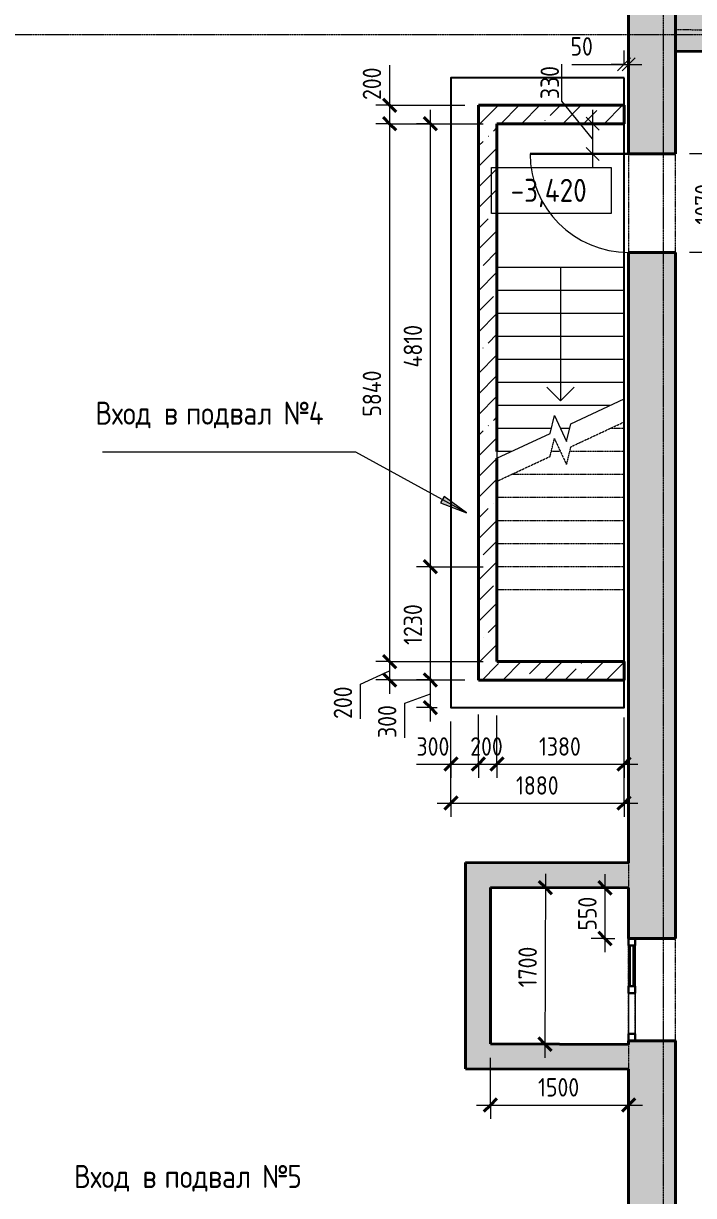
# Model space of a CAD drawing. Header units: millimetres. Extents: x -11886 to 71589, y -4690 to 48120.
# Drawn here: x 39464 to 46738, y 24251 to 36978 of the extents above; entities that cross this region are included whole.
import ezdxf

# ---------------------------------------------------------------- set-up
doc = ezdxf.new("R2010")
doc.units = ezdxf.units.MM
doc.linetypes.add('ADSK_Линия сетки', pattern=[25, 20, -2.5, 0, -2.5])
doc.linetypes.add('ADSK_Сверху', pattern=[4.5, 3, -1.5])
for name, color, linetype, lineweight in [('Аннотация', 7, 'Continuous', 20), ('Витраж', 7, 'Continuous', 18), ('Двери', 7, 'Continuous', 18), ('Лестницы', 7, 'Continuous', 18), ('Оси', 7, 'Continuous', 9), ('Отметки', 7, 'Continuous', 9), ('Панели витража', 7, 'Continuous', 18), ('Размеры', 7, 'Continuous', 9), ('Размеры-100', 7, 'Continuous', 9), ('Стены внутренние', 250, 'Continuous', 18), ('Стены наружные', 250, 'Continuous', 18), ('Стрелки вверх', 7, 'Continuous', 18)]:
    doc.layers.add(name, color=color, linetype=linetype, lineweight=lineweight)
doc.layers.add('Линии', color=7, linetype='Continuous', lineweight=9, true_color=0x00a600)
doc.styles.add('GOST Common_1', font='GOST_Common.ttf', dxfattribs={"width": 0.9, "height": 250})
doc.styles.add('GOST Common_2', font='GOST_Common.ttf', dxfattribs={"width": 0.9, "height": 200})
doc.dimstyles.new('ADSK_Основной_2_мм_Округление_до_1_мм', dxfattribs={"dimscale": 304.8, "dimtxt": 201.142999, "dimasz": 0.463911, "dimexe": 0.492126, "dimexo": 0.492126, "dimgap": 0.098425, "dimtad": 1, "dimdec": 0, "dimdsep": 46, "dimtxsty": 'GOST Common_2', "dimblk1": 'OBLIQUE', "dimblk2": 'OBLIQUE', "dimsah": 1, "dimcen": 0.09, "dimdle": 0.492126, "dimazin": 2, "dimtfac": 1, "dimtdec": 4, "dimtix": 1, "dimtmove": 0, "dimatfit": 3, "dimfxl": 1, "dimtvp": 1, "dimtolj": 1, "dimtzin": 0, "dimlwd": 20, "dimlwe": 20, "dimarcsym": 2})
doc.dimstyles.new('ADSK_Основной_2_мм_Округление_до_1_мм_1', dxfattribs={"dimscale": 304.8, "dimtxt": 201.142999, "dimasz": 0.463911, "dimexe": 0.492126, "dimexo": 0.492126, "dimgap": 0.098425, "dimtad": 1, "dimdec": 0, "dimdsep": 46, "dimtxsty": 'GOST Common_2', "dimblk1": 'OBLIQUE', "dimblk2": 'OBLIQUE', "dimsah": 1, "dimcen": 0.09, "dimdle": 0.492126, "dimazin": 2, "dimtfac": 1, "dimtdec": 4, "dimtix": 1, "dimtmove": 1, "dimatfit": 3, "dimfxl": 1, "dimtvp": 1, "dimtolj": 1, "dimtzin": 0, "dimlwd": 20, "dimlwe": 20, "dimarcsym": 2})
pattern_1 = [(45, (0, 0), (-224.5064, 224.5064), []), (45, (224.5, 0), (-224.5064, 224.5064), [396.875, -79.375, 3.353, -76.022])]

# ---------------------------------------------------------------- blocks, each defined once
blk = doc.blocks.new('Прямоугольный импост - 70х20_56мм-1423958-00 План подвала кладочный')
at = {"layer": 'Витраж', "color": 253, "linetype": 'ADSK_Сверху', "true_color": 0xaaaaaa}
for p, q in [((46103, 27042), (46033, 27042)), ((46033, 26487), (46033, 27042)), ((46103, 26487), (46103, 27042))]:
    blk.add_line(p, q, dxfattribs=at)
blk = doc.blocks.new('Прямоугольный импост - 70х20_56мм-1423960-00 План подвала кладочный')
at = {"layer": 'Витраж', "color": 253, "linetype": 'ADSK_Сверху', "true_color": 0xaaaaaa}
for p, q in [((46033, 25932), (46033, 26487)), ((46103, 25932), (46103, 26487)), ((46033, 25932), (46103, 25932))]:
    blk.add_line(p, q, dxfattribs=at)
blk = doc.blocks.new('Прямоугольный импост - 70х40_56мм-1423959-00 План подвала кладочный')
at = {"layer": 'Витраж'}
for p, q in [((46033, 26449), (46033, 26008)), ((46103, 26449), (46103, 26008))]:
    blk.add_line(p, q, dxfattribs=at)
blk = doc.blocks.new('Прямоугольный импост - 70х20_56мм-1423080-00 План подвала кладочный')
at = {"layer": 'Витраж', "lineweight": 30}
for p, q in [((-76, 35), (0, 35)), ((-76, -35), (-76, 35)), ((0, 35), (0, -35)), ((0, -35), (-76, -35))]:
    blk.add_line(p, q, dxfattribs=at)
blk = doc.blocks.new('Прямоугольный импост - 70х20_56мм-1423081-00 План подвала кладочный')
at = {"layer": 'Витраж', "lineweight": 30}
for p, q in [((0, 35), (-76, 35)), ((-76, 35), (-76, -35)), ((0, -35), (0, 35)), ((-76, -35), (0, -35))]:
    blk.add_line(p, q, dxfattribs=at)
blk = doc.blocks.new('Системная панель - _AR_Стекло_40мм_привязка по центру-1423963-00 План подвала кладочный')
at = {"layer": 'Панели витража', "lineweight": 30}
for p, q in [((220.5, 20), (-220.5, 20)), ((-220.5, 20), (-220.5, -20)), ((220.5, -20), (220.5, 20)), ((-220.5, -20), (220.5, -20))]:
    blk.add_line(p, q, dxfattribs=at)
blk = doc.blocks.new('Прямоугольный импост - 70х40_56мм-1423961-00 План подвала кладочный')
at = {"layer": 'Витраж'}
for p, q in [((46033, 26966), (46033, 26525)), ((46103, 26966), (46103, 26525))]:
    blk.add_line(p, q, dxfattribs=at)
blk = doc.blocks.new('Прямоугольный импост - 70х76мм-1423078-00 План подвала кладочный')
at = {"layer": 'Витраж', "lineweight": 30}
for p, q in [((-38, 35), (38, 35)), ((-38, -35), (-38, 35)), ((38, 35), (38, -35)), ((38, -35), (-38, -35))]:
    blk.add_line(p, q, dxfattribs=at)
blk = doc.blocks.new('AC_Дверь_Однопольная - ДН-12л 1070х2100h 2-2609814-00 План подвала кладочный')
at = {"layer": 'Двери', "lineweight": 30}
blk.add_line((535, 255), (535, 1325), dxfattribs=at)
at = {"layer": 'Двери'}
blk.add_arc((535, 255), 1070, 90, 180, dxfattribs=at)
blk = doc.blocks.new('DIMBLOCK69-00 План подвала кладочный')
at = {"layer": 'Размеры-100', "lineweight": 20, "transparency": 16777216}
for p, q in [((44404, 28935), (44404, 29474)), ((44104, 28935), (44104, 29399)), ((43731, 28935), (44110, 28935)), ((43954, 28935), (44404, 28935)), ((44104, 28935), (44104, 28785)), ((44110, 28935), (44254, 28935)), ((44404, 28935), (44404, 28785))]:
    blk.add_line(p, q, dxfattribs=at)
at = {"layer": 'Размеры-100', "lineweight": 40, "transparency": 16777216}
for p, q in [((44104, 28935), (44033, 28865)), ((44104, 28935), (44174, 29006)), ((44404, 28935), (44333, 28865)), ((44404, 28935), (44474, 29006))]:
    blk.add_line(p, q, dxfattribs=at)
at = {"layer": 'Размеры-100', "color": 0, "lineweight": 20, "transparency": 16777216, "insert": (43731, 29227), "char_height": 200, "width": 454.11, "attachment_point": 1, "line_spacing_factor": 1.022761, "style": 'GOST Common_2'}
blk.add_mtext('300', dxfattribs=at)
blk = doc.blocks.new('_Oblique')
at = {"color": 0, "linetype": 'ByBlock', "lineweight": -2}
blk.add_line((-0.5, -0.5), (0.5, 0.5), dxfattribs=at)
blk = doc.blocks.new('DIMBLOCK70-00 План подвала кладочный')
at = {"layer": 'Размеры-100', "lineweight": 20, "transparency": 16777216}
for p, q in [((44404, 28935), (44404, 29474)), ((44604, 28935), (44604, 29463)), ((44404, 28935), (44604, 28935)), ((44404, 28935), (44404, 28785)), ((44604, 28935), (44604, 28785))]:
    blk.add_line(p, q, dxfattribs=at)
at = {"layer": 'Размеры-100', "lineweight": 40, "transparency": 16777216}
for p, q in [((44404, 28935), (44333, 28865)), ((44404, 28935), (44474, 29006)), ((44604, 28935), (44533, 28865)), ((44604, 28935), (44674, 29006))]:
    blk.add_line(p, q, dxfattribs=at)
at = {"layer": 'Размеры-100', "color": 0, "lineweight": 20, "transparency": 16777216, "insert": (44314, 29227), "char_height": 200, "width": 454.11, "attachment_point": 1, "line_spacing_factor": 1.022761, "style": 'GOST Common_2'}
blk.add_mtext('200', dxfattribs=at)
blk = doc.blocks.new('DIMBLOCK71-00 План подвала кладочный')
at = {"layer": 'Размеры-100', "lineweight": 20, "transparency": 16777216}
for p, q in [((44604, 28935), (44604, 29463)), ((45984, 28935), (45984, 29442)), ((44604, 28935), (46134, 28935)), ((44604, 28935), (44604, 28785)), ((45984, 28935), (45984, 28785))]:
    blk.add_line(p, q, dxfattribs=at)
at = {"layer": 'Размеры-100', "lineweight": 40, "transparency": 16777216}
for p, q in [((44604, 28935), (44533, 28865)), ((44604, 28935), (44674, 29006)), ((45984, 28935), (45913, 28865)), ((45984, 28935), (46054, 29006))]:
    blk.add_line(p, q, dxfattribs=at)
at = {"layer": 'Размеры-100', "color": 0, "lineweight": 20, "transparency": 16777216, "insert": (45060, 29227), "char_height": 200, "width": 560.47, "attachment_point": 1, "line_spacing_factor": 1.022761, "style": 'GOST Common_2'}
blk.add_mtext('1380', dxfattribs=at)
blk = doc.blocks.new('DIMBLOCK72-00 План подвала кладочный')
at = {"layer": 'Размеры-100', "lineweight": 20, "transparency": 16777216}
for p, q in [((43438, 36526), (43438, 36147)), ((43438, 36239), (43438, 35889)), ((43438, 36147), (43438, 35989)), ((43438, 36089), (43288, 36089)), ((43438, 36089), (44254, 36089)), ((43438, 35889), (43288, 35889)), ((43438, 35889), (44454, 35889))]:
    blk.add_line(p, q, dxfattribs=at)
at = {"layer": 'Размеры-100', "lineweight": 40, "transparency": 16777216}
for p, q in [((43438, 36089), (43367, 36159)), ((43438, 36089), (43509, 36018)), ((43438, 35889), (43367, 35959)), ((43438, 35889), (43509, 35818))]:
    blk.add_line(p, q, dxfattribs=at)
at = {"layer": 'Размеры-100', "color": 0, "lineweight": 20, "transparency": 16777216, "insert": (43147, 36147), "char_height": 200, "width": 454.11, "attachment_point": 1, "rotation": 90, "line_spacing_factor": 1.022761, "style": 'GOST Common_2'}
blk.add_mtext('200', dxfattribs=at)
blk = doc.blocks.new('DIMBLOCK73-00 План подвала кладочный')
at = {"layer": 'Размеры-100', "lineweight": 40, "transparency": 16777216}
for p, q in [((43438, 35889), (43367, 35959)), ((43438, 35889), (43509, 35818)), ((43438, 30049), (43367, 30119)), ((43438, 30049), (43509, 29978))]:
    blk.add_line(p, q, dxfattribs=at)
at = {"layer": 'Размеры-100', "lineweight": 20, "transparency": 16777216}
for p, q in [((43438, 35889), (43288, 35889)), ((43438, 35889), (43438, 30049)), ((43438, 35889), (44454, 35889)), ((43438, 30049), (43288, 30049)), ((43438, 30049), (44454, 30049))]:
    blk.add_line(p, q, dxfattribs=at)
at = {"layer": 'Размеры-100', "color": 0, "lineweight": 20, "transparency": 16777216, "insert": (43147, 32708), "char_height": 200, "width": 625.93, "attachment_point": 1, "rotation": 90, "line_spacing_factor": 1.022761, "style": 'GOST Common_2'}
blk.add_mtext('5840', dxfattribs=at)
blk = doc.blocks.new('DIMBLOCK74-00 План подвала кладочный')
at = {"layer": 'Размеры-100', "lineweight": 20, "transparency": 16777216}
for p, q in [((43438, 30049), (43288, 30049)), ((43438, 30049), (43438, 29699)), ((43438, 30049), (44454, 30049)), ((43124, 29804), (43438, 29949)), ((43124, 29426), (43124, 29804)), ((43438, 29849), (43288, 29849)), ((43438, 29849), (44254, 29849))]:
    blk.add_line(p, q, dxfattribs=at)
at = {"layer": 'Размеры-100', "lineweight": 40, "transparency": 16777216}
for p, q in [((43438, 30049), (43367, 30119)), ((43438, 30049), (43509, 29978)), ((43438, 29849), (43367, 29919)), ((43438, 29849), (43509, 29778))]:
    blk.add_line(p, q, dxfattribs=at)
at = {"layer": 'Размеры-100', "color": 0, "lineweight": 20, "transparency": 16777216, "insert": (42832, 29426), "char_height": 200, "width": 454.11, "attachment_point": 1, "rotation": 90, "line_spacing_factor": 1.022761, "style": 'GOST Common_2'}
blk.add_mtext('200', dxfattribs=at)
blk = doc.blocks.new('DIMBLOCK75-00 План подвала кладочный')
at = {"layer": 'Размеры-100', "lineweight": 40, "transparency": 16777216}
for p, q in [((43882, 29849), (43812, 29919)), ((43882, 29849), (43953, 29778)), ((43882, 29549), (43812, 29619)), ((43882, 29549), (43953, 29478))]:
    blk.add_line(p, q, dxfattribs=at)
at = {"layer": 'Размеры-100', "lineweight": 20, "transparency": 16777216}
for p, q in [((43882, 29849), (43732, 29849)), ((43882, 29399), (43882, 29849)), ((43882, 29849), (44254, 29849)), ((43603, 29598), (43882, 29699)), ((43603, 29220), (43603, 29598)), ((43882, 29549), (43732, 29549)), ((43882, 29549), (43954, 29549))]:
    blk.add_line(p, q, dxfattribs=at)
at = {"layer": 'Размеры-100', "color": 0, "lineweight": 20, "transparency": 16777216, "insert": (43312, 29220), "char_height": 200, "width": 454.11, "attachment_point": 1, "rotation": 90, "line_spacing_factor": 1.022761, "style": 'GOST Common_2'}
blk.add_mtext('300', dxfattribs=at)
blk = doc.blocks.new('DIMBLOCK76-00 План подвала кладочный')
at = {"layer": 'Размеры-100', "lineweight": 20, "transparency": 16777216}
for p, q in [((43882, 31079), (43732, 31079)), ((43882, 29849), (43882, 31079)), ((43882, 31079), (44454, 31079)), ((43882, 29849), (43732, 29849)), ((43882, 29849), (44254, 29849))]:
    blk.add_line(p, q, dxfattribs=at)
at = {"layer": 'Размеры-100', "lineweight": 40, "transparency": 16777216}
for p, q in [((43882, 31079), (43812, 31149)), ((43882, 31079), (43953, 31008)), ((43882, 29849), (43812, 29919)), ((43882, 29849), (43953, 29778))]:
    blk.add_line(p, q, dxfattribs=at)
at = {"layer": 'Размеры-100', "color": 0, "lineweight": 20, "transparency": 16777216, "insert": (43591, 30230), "char_height": 200, "width": 560.47, "attachment_point": 1, "rotation": 90, "line_spacing_factor": 1.022761, "style": 'GOST Common_2'}
blk.add_mtext('1230', dxfattribs=at)
blk = doc.blocks.new('DIMBLOCK77-00 План подвала кладочный')
at = {"layer": 'Размеры-100', "lineweight": 20, "transparency": 16777216}
for p, q in [((43882, 31079), (43882, 36039)), ((43882, 35889), (43732, 35889)), ((43882, 35889), (44454, 35889)), ((43882, 31079), (43732, 31079)), ((43882, 31079), (44454, 31079))]:
    blk.add_line(p, q, dxfattribs=at)
at = {"layer": 'Размеры-100', "lineweight": 40, "transparency": 16777216}
for p, q in [((43882, 35889), (43812, 35959)), ((43882, 35889), (43953, 35818)), ((43882, 31079), (43812, 31149)), ((43882, 31079), (43953, 31008))]:
    blk.add_line(p, q, dxfattribs=at)
at = {"layer": 'Размеры-100', "color": 0, "lineweight": 20, "transparency": 16777216, "insert": (43591, 33242), "char_height": 200, "width": 580.93, "attachment_point": 1, "rotation": 90, "line_spacing_factor": 1.022761, "style": 'GOST Common_2'}
blk.add_mtext('4810', dxfattribs=at)
blk = doc.blocks.new('DIMBLOCK78-00 План подвала кладочный')
at = {"layer": 'Размеры-100', "lineweight": 20, "transparency": 16777216}
for p, q in [((45984, 28513), (45984, 29309)), ((44104, 28513), (44104, 29060)), ((43954, 28513), (46134, 28513)), ((44104, 28513), (44104, 28363)), ((45984, 28513), (45984, 28363))]:
    blk.add_line(p, q, dxfattribs=at)
at = {"layer": 'Размеры-100', "lineweight": 40, "transparency": 16777216}
for p, q in [((44104, 28513), (44033, 28442)), ((44104, 28513), (44174, 28583)), ((45984, 28513), (45913, 28442)), ((45984, 28513), (46054, 28583))]:
    blk.add_line(p, q, dxfattribs=at)
at = {"layer": 'Размеры-100', "color": 0, "lineweight": 20, "transparency": 16777216, "insert": (44810, 28804), "char_height": 200, "width": 560.47, "attachment_point": 1, "line_spacing_factor": 1.022761, "style": 'GOST Common_2'}
blk.add_mtext('1880', dxfattribs=at)
blk = doc.blocks.new('Высотные отметки - Рамка-5093-00 План подвала кладочный')
at = {"layer": 'Аннотация'}
for p, q in [((-6.5, 0), (-6.5, 5)), ((-6.5, 5), (6.5, 5)), ((6.5, 5), (6.5, 0)), ((6.5, 0), (-6.5, 0))]:
    blk.add_line(p, q, dxfattribs=at)
blk = doc.blocks.new('DIMBLOCK139-00 План подвала кладочный')
at = {"layer": 'Defpoints', "color": 0, "transparency": 16777216}
for p in [(46033, 36633), (46033, 36533), (45984, 36389)]:
    blk.add_point(p, dxfattribs=at)
at = {"layer": 'Размеры', "color": 0, "lineweight": 20, "transparency": 16777216}
for p, q in [((45984, 36539), (45984, 36683)), ((45416, 36533), (45984, 36533)), ((45984, 36533), (45842, 36533)), ((45984, 36533), (46033, 36533)), ((45984, 36533), (46033, 36533)), ((46033, 36533), (46175, 36533)), ((46033, 36483), (46033, 36383))]:
    blk.add_line(p, q, dxfattribs=at)
at = {"layer": 'Размеры', "color": 0, "lineweight": 20, "transparency": 16777216, "xscale": 141.4, "yscale": 141.4, "zscale": 141.4}
blk.add_blockref('_Oblique', (45984, 36533), dxfattribs=at)
at = {"layer": 'Размеры', "color": 0, "lineweight": 20, "transparency": 16777216, "xscale": 141.4, "yscale": 141.4, "zscale": 141.4, "rotation": 180}
blk.add_blockref('_Oblique', (46033, 36533), dxfattribs=at)
at = {"layer": 'Размеры', "color": 0, "lineweight": 20, "transparency": 16777216, "insert": (45402, 36829), "char_height": 200, "width": 302.74, "attachment_point": 1, "line_spacing_factor": 1.022761, "style": 'GOST Common_2'}
blk.add_mtext('\\A1;50', dxfattribs=at)
blk = doc.blocks.new('DIMBLOCK148-00 План подвала кладочный')
at = {"layer": 'Размеры-100', "lineweight": 20, "transparency": 16777216}
for p, q in [((47044, 34342), (47044, 35712)), ((47044, 35562), (46693, 35562)), ((47044, 35562), (47194, 35562)), ((47044, 34492), (46693, 34492)), ((47044, 34492), (47194, 34492))]:
    blk.add_line(p, q, dxfattribs=at)
at = {"layer": 'Размеры-100', "lineweight": 40, "transparency": 16777216}
for p, q in [((47044, 35562), (46973, 35633)), ((47044, 35562), (47115, 35491)), ((47044, 34492), (46973, 34563)), ((47044, 34492), (47115, 34421))]:
    blk.add_line(p, q, dxfattribs=at)
at = {"layer": 'Размеры-100', "color": 0, "lineweight": 20, "transparency": 16777216, "insert": (46753, 34794), "char_height": 200, "width": 560.47, "attachment_point": 1, "rotation": 90, "line_spacing_factor": 1.022761, "style": 'GOST Common_2'}
blk.add_mtext('1070', dxfattribs=at)
blk = doc.blocks.new('DIMBLOCK192-00 План подвала кладочный')
at = {"layer": 'Размеры-100', "lineweight": 20, "transparency": 16777216}
for p, q in [((44533, 25234), (44533, 25747)), ((46033, 25234), (46033, 25384)), ((44383, 25234), (46183, 25234)), ((44533, 25234), (44533, 25084)), ((46033, 25234), (46033, 25184))]:
    blk.add_line(p, q, dxfattribs=at)
at = {"layer": 'Размеры-100', "lineweight": 40, "transparency": 16777216}
for p, q in [((44533, 25234), (44463, 25164)), ((44533, 25234), (44604, 25305)), ((46033, 25234), (45963, 25164)), ((46033, 25234), (46104, 25305))]:
    blk.add_line(p, q, dxfattribs=at)
at = {"layer": 'Размеры-100', "color": 0, "lineweight": 20, "transparency": 16777216, "insert": (45050, 25526), "char_height": 200, "width": 560.47, "attachment_point": 1, "line_spacing_factor": 1.022761, "style": 'GOST Common_2'}
blk.add_mtext('1500', dxfattribs=at)
blk = doc.blocks.new('DIMBLOCK193-00 План подвала кладочный')
at = {"layer": 'Размеры-100', "lineweight": 40, "transparency": 16777216}
for p, q in [((45131, 27595), (45060, 27666)), ((45131, 27595), (45201, 27524)), ((45125, 25895), (45055, 25966)), ((45125, 25895), (45196, 25824))]:
    blk.add_line(p, q, dxfattribs=at)
at = {"layer": 'Размеры-100', "lineweight": 20, "transparency": 16777216}
for p, q in [((45131, 27745), (45125, 25745)), ((45131, 27595), (45081, 27595)), ((45131, 27595), (45281, 27594)), ((45125, 25895), (45075, 25895)), ((45125, 25895), (45275, 25894))]:
    blk.add_line(p, q, dxfattribs=at)
at = {"layer": 'Размеры-100', "color": 0, "lineweight": 20, "transparency": 16777216, "insert": (44836, 26512), "char_height": 200, "width": 560.47, "attachment_point": 1, "rotation": 89.8264, "line_spacing_factor": 1.022761, "style": 'GOST Common_2'}
blk.add_mtext('1700', dxfattribs=at)
blk = doc.blocks.new('DIMBLOCK194-00 План подвала кладочный')
at = {"layer": 'Размеры-100', "lineweight": 40, "transparency": 16777216}
for p, q in [((45776, 27592), (45705, 27663)), ((45776, 27592), (45847, 27521)), ((45776, 27042), (45705, 27113)), ((45776, 27042), (45847, 26971))]:
    blk.add_line(p, q, dxfattribs=at)
at = {"layer": 'Размеры-100', "lineweight": 20, "transparency": 16777216}
for p, q in [((45776, 27742), (45776, 26892)), ((45776, 27592), (45626, 27592)), ((45776, 27592), (45883, 27592)), ((45776, 27042), (45626, 27042)), ((45776, 27042), (45883, 27042))]:
    blk.add_line(p, q, dxfattribs=at)
at = {"layer": 'Размеры-100', "color": 0, "lineweight": 20, "transparency": 16777216, "insert": (45485, 27128), "char_height": 200, "width": 454.11, "attachment_point": 1, "rotation": 90, "line_spacing_factor": 1.022761, "style": 'GOST Common_2'}
blk.add_mtext('550', dxfattribs=at)
blk = doc.blocks.new('*D356')
at = {"layer": 'Defpoints', "color": 0, "transparency": 16777216}
for p in [(45984, 35889), (45642, 35562), (46033, 35562)]:
    blk.add_point(p, dxfattribs=at)
at = {"layer": 'Размеры', "color": 0, "lineweight": 20, "transparency": 16777216}
for p, q in [((45307, 36135), (45307, 36537)), ((45642, 35725), (45307, 36135)), ((45642, 36039), (45642, 35412)), ((45834, 35889), (45492, 35889)), ((45883, 35562), (45492, 35562))]:
    blk.add_line(p, q, dxfattribs=at)
at = {"layer": 'Размеры', "color": 0, "lineweight": 20, "transparency": 16777216, "xscale": 141.4, "yscale": 141.4, "zscale": 141.4}
for p, rotation in [((45642, 35889), 90), ((45642, 35562), 270)]:
    blk.add_blockref('_Oblique', p, dxfattribs=dict(at, rotation=rotation))
at = {"layer": 'Размеры', "color": 0, "lineweight": 20, "transparency": 16777216, "insert": (45177, 36336), "char_height": 200, "attachment_point": 5, "rotation": 90, "style": 'GOST Common_2'}
blk.add_mtext('\\A1;330', dxfattribs=at)

msp = doc.modelspace()

# ---------------------------------------------------------------- hatches: boundary and pattern name
at = {"layer": 'Аннотация', "lineweight": 9}
msp.add_hatch(color=256, dxfattribs=at).paths.add_polyline_path([(44274.36, 31662.97), (44030.3, 31841.85), (43992.32, 31772.58)])
at = {"layer": 'Стены внутренние', "true_color": 0xc0c0c0}
h = msp.add_hatch(color=9, dxfattribs=at)
h.paths.add_polyline_path([(46033.21, 21035.78), (46543.21, 21035.78), (46543.21, 25932.17), (46033.21, 25932.17)])
h.paths.add_polyline_path([(46543.21, 27042.17), (46543.21, 34492.09), (46033.21, 34492.09), (46033.21, 27042.17)])
h.paths.add_polyline_path([(46033.21, 35562.09), (46543.21, 35562.09), (46543.21, 41819.21), (46033.21, 41819.21), (46033.21, 37598.38)])
h.paths.add_polyline_path([(46543.21, 42819.21), (46543.21, 43119.21), (46033.21, 43119.21), (46033.21, 42819.21)])
h = msp.add_hatch(color=9, dxfattribs=at)
h.paths.add_polyline_path([(55553.51, 36617.32), (55551.31, 37127.35), (48703.88, 37173.76), (48700.42, 36663.78), (55551.31, 36617.33)])
h.paths.add_polyline_path([(47700.45, 36670.56), (47703.9, 37180.55), (46543.21, 37188.42), (46543.84, 36678.4), (46597.12, 36678.04)])
at = {"layer": 'Стены внутренние', "lineweight": 9}
h = msp.add_hatch(dxfattribs=at)
h.set_pattern_fill('FP_5', color=256, style=0, pattern_type=2)
h.set_pattern_definition(pattern_1)
h.paths.add_polyline_path([(44403.52, 29848.79), (44603.52, 29848.79), (44603.52, 36088.79), (44403.52, 36088.79), (44403.52, 31937.87)])
h = msp.add_hatch(dxfattribs=at)
h.set_pattern_fill('FP_5', color=256, style=0, pattern_type=2)
h.set_pattern_definition(pattern_1)
h.paths.add_polyline_path([(45853.21, 35888.79), (45983.52, 35888.79), (45983.52, 36088.79), (44603.52, 36088.79), (44603.52, 35888.79)])
h = msp.add_hatch(dxfattribs=at)
h.set_pattern_fill('FP_5', color=256, style=0, pattern_type=2)
h.set_pattern_definition(pattern_1)
h.paths.add_polyline_path([(45983.52, 29848.79), (45983.52, 30048.79), (44603.52, 30048.79), (44603.52, 29848.79)])
at = {"layer": 'Стены наружные', "true_color": 0xc0c0c0}
for points in [[(44533.21, 25896.68), (44533.21, 27866.69), (44263.21, 27867.51), (44263.21, 25897.5), (44515.51, 25896.74)], [(46033.21, 25622.14), (46033.21, 25892.14), (44263.21, 25896.68), (44263.21, 25627.5), (45913.12, 25622.5)]]:
    msp.add_hatch(color=9, dxfattribs=at).paths.add_polyline_path(points)
at = {"layer": 'Стены наружные', "true_color": 0xc7c8ca}
msp.add_hatch(color=9, dxfattribs=at).paths.add_polyline_path([(46033.21, 27592.15), (46033.21, 27862.15), (44533.21, 27866.69), (44533.21, 27596.69), (45913.12, 27592.51)])

# ---------------------------------------------------------------- linework, layer by layer
msp.add_lwpolyline([(45983.52, 36388.79), (44103.52, 36388.79), (44103.52, 29548.79), (45983.52, 29548.79)], close=True)
at = {"layer": 'Аннотация', "lineweight": 9}
for p, q in [((43070.86, 32322.92), (40323.01, 32322.92)), ((44274.36, 31662.97), (43070.86, 32322.92)), ((44030.3, 31841.85), (43992.32, 31772.58)), ((44274.36, 31662.97), (44030.3, 31841.85)), ((43992.32, 31772.58), (44274.36, 31662.97))]:
    msp.add_line(p, q, dxfattribs=at)
at = {"layer": 'Лестницы'}
for p, q in [((45983.52, 34328.79), (44603.52, 34328.79)), ((45983.52, 34328.79), (44603.52, 34328.79)), ((45983.52, 34328.79), (45983.52, 34078.79)), ((45983.52, 34078.79), (44603.52, 34078.79)), ((45983.52, 34078.79), (44603.52, 34078.79)), ((45983.52, 34078.79), (45983.52, 33828.79)), ((45983.52, 33828.79), (44603.52, 33828.79)), ((45983.52, 33828.79), (44603.52, 33828.79)), ((45983.52, 33828.79), (45983.52, 33578.79)), ((45983.52, 33578.79), (44603.52, 33578.79)), ((45983.52, 33578.79), (44603.52, 33578.79)), ((45983.52, 33578.79), (45983.52, 33328.79)), ((45983.52, 33328.79), (44603.52, 33328.79)), ((45983.52, 33328.79), (44603.52, 33328.79)), ((45983.52, 33328.79), (45983.52, 33078.79)), ((45983.52, 33078.79), (44603.52, 33078.79)), ((45983.52, 33078.79), (44603.52, 33078.79)), ((45983.52, 33078.79), (45983.52, 32900.54)), ((45406.81, 32631.62), (45983.52, 32900.54)), ((45829.65, 32828.79), (44603.52, 32828.79)), ((45829.65, 32828.79), (44603.52, 32828.79)), ((45180.24, 32525.96), (45227.49, 32720.4)), ((45227.49, 32720.4), (45359.56, 32437.18)), ((45359.56, 32437.18), (45406.81, 32631.62)), ((45193.07, 32578.79), (44603.52, 32578.79)), ((45193.07, 32578.79), (44603.52, 32578.79)), ((44603.52, 32257.04), (45180.24, 32525.96)), ((45393.97, 32578.79), (45293.52, 32578.79)), ((45393.97, 32578.79), (45293.52, 32578.79)), ((44603.52, 32328.79), (44603.52, 32257.04)), ((44757.4, 32328.79), (44603.52, 32328.79)), ((44757.4, 32328.79), (44603.52, 32328.79))]:
    msp.add_line(p, q, dxfattribs=at)
at = {"layer": 'Лестницы', "linetype": 'ADSK_Сверху'}
for p, q in [((45406.81, 32381.62), (45983.52, 32650.54)), ((45983.52, 32650.54), (45983.52, 30828.79)), ((45180.24, 32275.96), (45227.49, 32470.4)), ((45227.49, 32470.4), (45359.56, 32187.18)), ((45983.52, 32578.79), (45829.65, 32578.79)), ((45983.52, 32578.79), (45829.65, 32578.79)), ((45293.52, 32328.79), (45193.07, 32328.79)), ((45293.52, 32328.79), (45193.07, 32328.79)), ((45359.56, 32187.18), (45406.81, 32381.62)), ((45983.52, 32328.79), (45393.97, 32328.79)), ((45983.52, 32328.79), (45393.97, 32328.79)), ((44603.52, 32007.04), (45180.24, 32275.96)), ((45983.52, 32078.79), (44757.4, 32078.79)), ((45983.52, 32078.79), (44757.4, 32078.79)), ((44603.52, 32007.04), (44603.52, 30828.79)), ((45983.52, 31828.79), (44603.52, 31828.79)), ((45983.52, 31828.79), (44603.52, 31828.79)), ((45983.52, 31578.79), (44603.52, 31578.79)), ((45983.52, 31578.79), (44603.52, 31578.79)), ((45983.52, 31328.79), (44603.52, 31328.79)), ((45983.52, 31328.79), (44603.52, 31328.79)), ((45983.52, 31078.79), (44603.52, 31078.79)), ((45983.52, 31078.79), (44603.52, 31078.79)), ((45983.52, 30828.79), (44603.52, 30828.79))]:
    msp.add_line(p, q, dxfattribs=at)
at = {"layer": 'Линии', "color": 18, "lineweight": 18, "true_color": 0x000000}
msp.add_line((46594.11, 36678.06), (46543.21, 36678.06), dxfattribs=at)
at = {"layer": 'Оси', "linetype": 'ADSK_Линия сетки'}
for p, q in [((46409.91, -3890.07), (46409.91, 44534.79)), ((-11086.22, 36856.79), (57141.72, 36856.79))]:
    msp.add_line(p, q, dxfattribs=at)
at = {"layer": 'Стены внутренние', "lineweight": 40}
for p, q in [((46033.21, 41559.21), (46033.21, 35562.09)), ((46543.21, 35562.09), (46543.21, 39672.11)), ((46543.21, 36678.41), (47700.45, 36670.56)), ((44403.52, 36088.79), (44403.52, 29848.79)), ((45983.52, 36088.79), (44403.52, 36088.79)), ((45983.52, 35888.79), (45983.52, 36088.79)), ((44603.52, 32328.79), (44603.52, 35888.79)), ((44603.52, 35888.79), (45983.52, 35888.79)), ((46033.21, 35562.09), (46543.21, 35562.09)), ((46033.21, 34492.09), (46033.21, 27862.15)), ((46543.21, 34492.09), (46033.21, 34492.09)), ((46543.21, 27042.17), (46543.21, 34492.09)), ((44603.52, 30048.79), (44603.52, 32257.04)), ((45983.52, 30048.79), (44603.52, 30048.79)), ((45983.52, 29848.79), (45983.52, 30048.79)), ((44403.52, 29848.79), (45983.52, 29848.79)), ((46033.21, 27592.15), (46033.21, 27042.17)), ((46033.21, 27042.17), (46543.21, 27042.17)), ((46033.21, 25932.17), (46033.21, 25892.14)), ((46543.21, 25932.17), (46033.21, 25932.17)), ((46543.21, 21035.78), (46543.21, 25932.17)), ((46033.21, 25622.14), (46033.21, 21035.78))]:
    msp.add_line(p, q, dxfattribs=at)
at = {"layer": 'Стены внутренние', "color": 253, "linetype": 'ADSK_Сверху', "true_color": 0xaaaaaa}
msp.add_line((46543.21, 36912.38), (49130.81, 36883.07), dxfattribs=at)
at = {"layer": 'Стены внутренние'}
for p, q in [((46102.76, 25942.17), (46543.21, 25942.17)), ((46543.21, 25942.17), (46543.21, 25932.17))]:
    msp.add_line(p, q, dxfattribs=at)
at = {"layer": 'Стены наружные', "color": 253, "linetype": 'ADSK_Сверху', "true_color": 0xaaaaaa}
for p, q in [((46033.21, 43759.21), (46033.21, 27042.17)), ((46543.21, 21035.78), (46543.21, 43249.21)), ((46033.21, 25932.17), (46033.21, 20934.06))]:
    msp.add_line(p, q, dxfattribs=at)
at = {"layer": 'Стены наружные', "lineweight": 40}
for p, q in [((44263.21, 27867.51), (44263.21, 25627.5)), ((46033.21, 27862.15), (44263.21, 27867.51)), ((44533.21, 25896.68), (44533.21, 27596.69)), ((44533.21, 27596.69), (46033.21, 27592.15)), ((46033.21, 25892.14), (44533.21, 25896.68)), ((44263.21, 25627.5), (46033.21, 25622.14))]:
    msp.add_line(p, q, dxfattribs=at)
at = {"layer": 'Стрелки вверх'}
for p, q in [((45293.52, 34328.79), (45293.52, 34078.79)), ((45293.52, 34078.79), (45293.52, 33828.79)), ((45293.52, 33828.79), (45293.52, 33578.79)), ((45293.52, 33578.79), (45293.52, 33328.79)), ((45293.52, 33328.79), (45293.52, 33078.79)), ((45293.52, 32878.79), (45143.52, 33028.79)), ((45293.52, 33078.79), (45293.52, 32878.79)), ((45293.52, 32878.79), (45443.52, 33028.79))]:
    msp.add_line(p, q, dxfattribs=at)

# ---------------------------------------------------------------- block references
at = {"layer": 'Витраж', "color": 253, "linetype": 'ADSK_Сверху', "true_color": 0xaaaaaa}
for name in ['Прямоугольный импост - 70х20_56мм-1423958-00 План подвала кладочный', 'Прямоугольный импост - 70х20_56мм-1423960-00 План подвала кладочный']:
    msp.add_blockref(name, (0, 0), dxfattribs=at)
at = {"layer": 'Витраж', "extrusion": (0, 0, -1), "rotation": 90}
for name, p in [('Прямоугольный импост - 70х20_56мм-1423080-00 План подвала кладочный', (-46067.76, 27042.17)), ('Прямоугольный импост - 70х76мм-1423078-00 План подвала кладочный', (-46067.76, 26487.17))]:
    msp.add_blockref(name, p, dxfattribs=at)
at = {"layer": 'Витраж'}
for name in ['Прямоугольный импост - 70х40_56мм-1423961-00 План подвала кладочный', 'Прямоугольный импост - 70х40_56мм-1423959-00 План подвала кладочный']:
    msp.add_blockref(name, (0, 0), dxfattribs=at)
at = {"layer": 'Витраж', "rotation": 270}
msp.add_blockref('Прямоугольный импост - 70х20_56мм-1423081-00 План подвала кладочный', (46067.76, 25932.17), dxfattribs=at)
at = {"layer": 'Двери', "rotation": 90}
msp.add_blockref('AC_Дверь_Однопольная - ДН-12л 1070х2100h 2-2609814-00 План подвала кладочный', (46288.21, 35027.09), dxfattribs=at)
at = {"layer": 'Отметки', "lineweight": 20, "xscale": 99.99999999999993, "yscale": 99.99999999999993, "zscale": 99.99999999999993}
msp.add_blockref('Высотные отметки - Рамка-5093-00 План подвала кладочный', (45192.95, 34913.93), dxfattribs=at)
at = {"layer": 'Панели витража', "rotation": 90}
msp.add_blockref('Системная панель - _AR_Стекло_40мм_привязка по центру-1423963-00 План подвала кладочный', (46067.76, 26745.67), dxfattribs=at)

# ---------------------------------------------------------------- texts
at = {"layer": 'Аннотация', "lineweight": 9, "char_height": 250, "attachment_point": 1, "style": 'GOST Common_1'}
for s, insert, width in [('Вход', (40245.62, 32871.25), 808.101), ('\\fGOST Common|b0|i0|c204|p34|;\\W.9; ', (40912.37, 32871.25), 93.7974), ('\\fGOST Common|b0|i0|c204|p34|;\\W.9; ', (41150.5, 32871.25), 93.7974), ('\\fGOST Common|b0|i0|c204|p34|;\\W.9; ', (42210.15, 32871.25), 93.7974), ('\\fGOST Common|b0|i0|c204|p34|;\\W.9;№', (42287.54, 32871.25), 331.8986), ('\\fGOST Common|b0|i0|c204|p34|;\\W.9;4', (42561.39, 32871.25), 216.4556), ('\\fGOST Common|b0|i0|c204|p34|;\\W.9;в', (40989.76, 32871.25), 194.8101), ('подвал', (41227.89, 32871.25), 1190.5059), ('Вход', (40013.33, 24583.06), 808.101), ('\\fGOST Common|b0|i0|c204|p34|;\\W.9; ', (40680.08, 24583.06), 93.7974), ('\\fGOST Common|b0|i0|c204|p34|;\\W.9; ', (40918.21, 24583.06), 93.7974), ('\\fGOST Common|b0|i0|c204|p34|;\\W.9; ', (41977.87, 24583.06), 93.7974), ('\\fGOST Common|b0|i0|c204|p34|;\\W.9;№', (42055.26, 24583.06), 331.8986), ('\\fGOST Common|b0|i0|c204|p34|;\\W.9;5', (42329.1, 24583.06), 194.8101), ('\\fGOST Common|b0|i0|c204|p34|;\\W.9;в', (40757.47, 24583.06), 194.8101), ('подвал', (40995.6, 24583.06), 1190.5059)]:
    msp.add_mtext(s, dxfattribs=dict(at, insert=insert, width=width))
at = {"layer": 'Отметки', "lineweight": 20, "insert": (44752.96, 35290.63), "char_height": 250, "width": 1055.9762, "attachment_point": 1, "line_spacing_factor": 1.022761, "style": 'GOST Common_1'}
msp.add_mtext('-3,420', dxfattribs=at)

# ---------------------------------------------------------------- dimensions: what is measured, and where the dimension line sits
at = {"layer": 'Размеры', "color": 1, "lineweight": 20}
dim = msp.add_linear_dim(base=(46033.21, 36532.76), p1=(45983.52, 36388.79), p2=(46033.21, 36632.75), dimstyle='ADSK_Основной_2_мм_Округление_до_1_мм_1', override={"dimpost": '<>', "dimfxl": 248.966579}, dxfattribs=at)
dim.commit()
dim.dimension.update_dxf_attribs({"geometry": 'DIMBLOCK139-00 План подвала кладочный', "text_midpoint": (45553.84, 36843.32), "dimtype": 160})
at = {"layer": 'Размеры', "lineweight": 20}
for base, p1, p2, override, picture, middle in [((43438.07, 35888.79), (44403.52, 36088.79), (44603.52, 35888.79), {"dimpost": '<>', "dimfxl": 282.842712}, 'DIMBLOCK72-00 План подвала кладочный', (43280.04, 36374.47)), ((43438.07, 29848.79), (44603.52, 30048.79), (44403.52, 29848.79), {"dimpost": '<>', "dimfxl": 282.842712}, 'DIMBLOCK74-00 План подвала кладочный', (42965.68, 29652.67)), ((43882.23, 29848.79), (44103.52, 29548.79), (44403.52, 29848.79), {"dimpost": '<>', "dimfxl": 424.264069}, 'DIMBLOCK75-00 План подвала кладочный', (43445.36, 29447.09))]:
    dim = msp.add_linear_dim(base=base, p1=p1, p2=p2, angle=90, dimstyle='ADSK_Основной_2_мм_Округление_до_1_мм_1', override=override, dxfattribs=at)
    dim.commit()
    dim.dimension.update_dxf_attribs({"geometry": picture, "text_midpoint": middle, "dimtype": 160, "text_rotation": 90})
at = {"layer": 'Размеры', "color": 1, "lineweight": 20}
dim = msp.add_linear_dim(base=(45642.08, 35562.09), p1=(45983.52, 35888.79), p2=(46033.21, 35562.09), angle=90, text='330', dimstyle='ADSK_Основной_2_мм_Округление_до_1_мм_1', override={"dimpost": '<>', "dimfxl": 248.966579}, dxfattribs=at)
dim.commit()
dim.dimension.update_dxf_attribs({"geometry": '*D356', "text_midpoint": (45307.45, 36165.4), "dimtype": 160})
at = {"layer": 'Размеры', "lineweight": 20}
for base, p1, p2, angle, override, picture, middle in [((43882.23, 35888.79), (44603.52, 31078.79), (44603.52, 35888.79), 90, {"dimpost": '<>', "dimfxl": 4810}, 'DIMBLOCK77-00 План подвала кладочный', (43752.23, 33483.79)), ((43438.07, 30048.79), (44603.52, 35888.79), (44603.52, 30048.79), 90, {"dimpost": '<>', "dimfxl": 5840}, 'DIMBLOCK73-00 План подвала кладочный', (43308.07, 32968.79)), ((47044.12, 35562.09), (46543.21, 34492.09), (46543.21, 35562.09), 90, {"dimpost": '<>', "dimfxl": 1070}, 'DIMBLOCK148-00 План подвала кладочный', (46914.12, 35027.09)), ((43882.23, 31078.79), (44403.52, 29848.79), (44603.52, 31078.79), 90, {"dimpost": '<>', "dimfxl": 1246.154084}, 'DIMBLOCK76-00 План подвала кладочный', (43752.23, 30463.79)), ((45125.42, 25894.89), (45230.56, 27594.58), (45225.41, 25894.59), 89.826426, {"dimpost": '<>', "dimfxl": 1700}, 'DIMBLOCK193-00 План подвала кладочный', (44998, 26745.28)), ((45776.05, 27042.17), (46033.21, 27592.15), (46033.21, 27042.17), 90, {"dimpost": '<>', "dimfxl": 549.978177}, 'DIMBLOCK194-00 План подвала кладочный', (45646.05, 27317.16))]:
    dim = msp.add_linear_dim(base=base, p1=p1, p2=p2, angle=angle, dimstyle='ADSK_Основной_2_мм_Округление_до_1_мм', override=override, dxfattribs=at)
    dim.commit()
    dim.dimension.update_dxf_attribs({"geometry": picture, "text_midpoint": middle})
dim = msp.add_linear_dim(base=(44403.52, 28935.46), p1=(44103.52, 29548.79), p2=(44403.52, 29624.19), dimstyle='ADSK_Основной_2_мм_Округление_до_1_мм_1', override={"dimpost": '<>', "dimfxl": 309.330329}, dxfattribs=at)
dim.commit()
dim.dimension.update_dxf_attribs({"geometry": 'DIMBLOCK69-00 План подвала кладочный', "text_midpoint": (43958.52, 29093.49), "dimtype": 160})
for base, p1, p2, override, picture, middle in [((44603.52, 28935.46), (44403.52, 29624.19), (44603.52, 29613.26), {"dimpost": '<>', "dimfxl": 200.298495}, 'DIMBLOCK70-00 План подвала кладочный', (44503.52, 29065.46)), ((45983.52, 28935.46), (44603.52, 29613.26), (45983.52, 29592), {"dimpost": '<>', "dimfxl": 1380.163772}, 'DIMBLOCK71-00 План подвала кладочный', (45293.52, 29065.46)), ((45983.52, 28512.68), (44103.52, 29210.29), (45983.52, 29459.06), {"dimpost": '<>', "dimfxl": 1896.388117}, 'DIMBLOCK78-00 План подвала кладочный', (45043.52, 28642.68)), ((46033.21, 25234.41), (44533.21, 25896.68), (46033.21, 25334.4), {"dimpost": '<>', "dimfxl": 1601.926204}, 'DIMBLOCK192-00 План подвала кладочный', (45283.21, 25364.41))]:
    dim = msp.add_linear_dim(base=base, p1=p1, p2=p2, dimstyle='ADSK_Основной_2_мм_Округление_до_1_мм', override=override, dxfattribs=at)
    dim.commit()
    dim.dimension.update_dxf_attribs({"geometry": picture, "text_midpoint": middle})

doc.saveas('drawing.dxf')
